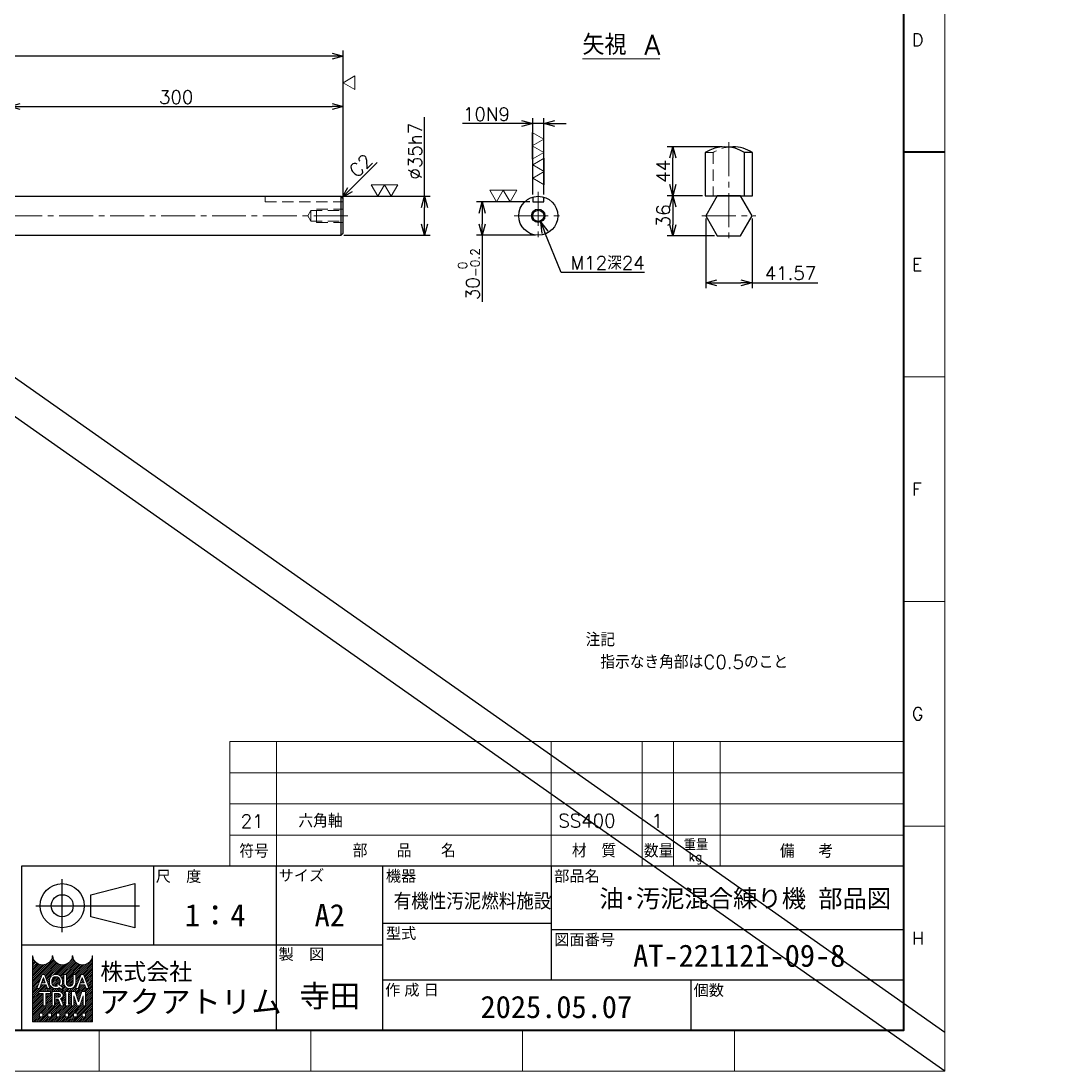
# Model space of a CAD drawing. Header units: millimetres. Extents: x 0 to 4931, y -34 to 1655.
# Drawn here: x 1523 to 2465, y 0 to 943 of the extents above; entities that cross this region are included whole.
import ezdxf
from ezdxf import colors
from ezdxf.entities.mleader import LeaderData, LeaderLine
from ezdxf.enums import TextEntityAlignment as Align
from ezdxf.math import Vec2, Vec3

# ---------------------------------------------------------------- set-up
doc = ezdxf.new("R2010")
doc.units = ezdxf.units.MM
doc.header["$LTSCALE"] = 1.6
doc.header["$PDMODE"] = 99
doc.header["$PDSIZE"] = 1
doc.linetypes.add('CENTER2', pattern=[28.575000000000003, 19.05, -3.175, 3.175, -3.175])
doc.linetypes.add('HIDDEN', pattern=[9.524999999999999, 6.35, -3.175])
for name, color, linetype, lineweight in [('04_HIDDEN', 2, 'HIDDEN', 13), ('05_CENTER', 4, 'CENTER2', 13), ('07_TEXT', 3, 'Continuous', 13), ('08_DIM', 3, 'Continuous', 13), ('90_FRAME', 5, 'Continuous', 35)]:
    doc.layers.add(name, color=color, linetype=linetype, lineweight=lineweight)
doc.layers.add('91_BLANK', color=5, linetype='Continuous', lineweight=0, plot=False)
doc.styles.add('KSS_TXT', font='txt.shx', dxfattribs={"bigfont": 'extfont2.shx'})
doc.styles.add('MS_G', font='MS Gothic.ttf')
doc.styles.get("Standard").update_dxf_attribs({"font": 'txt.shx', "bigfont": 'extfont2.shx'})
doc.styles.add('表題用', font='MS PGothic.ttf')
doc.dimstyles.new('KSS_DIM', dxfattribs={"dimscale": 4, "dimtxt": 3, "dimasz": 2.5, "dimexe": 1.25, "dimexo": 0.625, "dimtad": 1, "dimdsep": 46, "dimtxsty": 'KSS_TXT', "dimblk": 'OPEN30', "dimcen": 0, "dimazin": 2, "dimtfac": 0.75, "dimtmove": 0, "dimatfit": 3, "dimldrblk": 'OPEN30', "dimfxl": 1.25, "dimtolj": 1, "dimarcsym": 0})
doc.dimstyles.new('KSS_DIM$3', dxfattribs={"dimscale": 4, "dimtxt": 3, "dimasz": 2.5, "dimexe": 1.25, "dimexo": 0.625, "dimtad": 1, "dimtih": 1, "dimtoh": 1, "dimdsep": 46, "dimtxsty": 'KSS_TXT', "dimblk": 'OPEN30', "dimcen": 0, "dimazin": 2, "dimtfac": 0.75, "dimtofl": 0, "dimtmove": 0, "dimatfit": 3, "dimldrblk": 'OPEN30', "dimfxl": 1.25, "dimtolj": 1, "dimarcsym": 0})

# ---------------------------------------------------------------- blocks, each defined once
blk = doc.blocks.new('_Open30')
at = {"color": 0, "linetype": 'ByBlock', "lineweight": -2}
for p, q in [((-1, 0.26794919), (0, 0)), ((0, 0), (-1, -0.26794919)), ((0, 0), (-1, 0))]:
    blk.add_line(p, q, dxfattribs=at)
blk = doc.blocks.new('*D146')
at = {"layer": '08_DIM', "color": 0, "lineweight": -2, "transparency": 16777216}
for p, q in [((1885.186672934668, 785.1854242417126), (1885.186672934668, 856.1854242417126)), ((1812.71042214101, 785.1854242417126), (1890.186672934668, 785.1854242417126)), ((1885.186672934668, 760.1854242417162), (1885.186672934668, 775.1854242417126)), ((1812.71042214101, 750.1854242417162), (1890.186672934668, 750.1854242417162))]:
    blk.add_line(p, q, dxfattribs=at)
at = {"layer": 'Defpoints', "color": 0, "transparency": 16777216}
for p in [(1810.21042214101, 785.1854242417126), (1885.186672934668, 785.1854242417126), (1810.21042214101, 750.1854242417162)]:
    blk.add_point(p, dxfattribs=at)
at = {"layer": '08_DIM', "color": 0, "lineweight": -2, "transparency": 16777216, "xscale": 10, "yscale": 10, "zscale": 10}
for p, rotation in [((1885.186672934668, 785.1854242417126), 90), ((1885.186672934668, 750.1854242417162), 270)]:
    blk.add_blockref('_Open30', p, dxfattribs=dict(at, rotation=rotation))
at = {"layer": '08_DIM', "color": 0, "transparency": 16777216, "insert": (1876.686672934667, 825.6854242417129), "char_height": 12, "attachment_point": 5, "rotation": 90, "style": 'KSS_TXT'}
blk.add_mtext('\\A1;%%C35h7', dxfattribs=at)
blk = doc.blocks.new('*D147')
at = {"layer": '08_DIM', "color": 0, "lineweight": -2, "transparency": 16777216}
for p, q in [((1512.210422141017, 788.1854242417035), (1512.210422141017, 870.8030888513285)), ((1812.21042214101, 785.6854242417126), (1812.21042214101, 870.8030888513285)), ((1522.210422141017, 865.8030888513285), (1802.21042214101, 865.8030888513285))]:
    blk.add_line(p, q, dxfattribs=at)
at = {"layer": 'Defpoints', "color": 0, "transparency": 16777216}
for p in [(1812.21042214101, 865.8030888513285), (1512.210422141017, 785.6854242417035), (1812.21042214101, 783.1854242417126)]:
    blk.add_point(p, dxfattribs=at)
at = {"layer": '08_DIM', "color": 0, "lineweight": -2, "transparency": 16777216, "xscale": 10, "yscale": 10, "zscale": 10, "rotation": 180}
blk.add_blockref('_Open30', (1512.210422141017, 865.8030888513285), dxfattribs=at)
at = {"layer": '08_DIM', "color": 0, "lineweight": -2, "transparency": 16777216, "xscale": 10, "yscale": 10, "zscale": 10}
blk.add_blockref('_Open30', (1812.21042214101, 865.8030888513285), dxfattribs=at)
at = {"layer": '08_DIM', "color": 0, "transparency": 16777216, "insert": (1662.210422141014, 874.3030888513285), "char_height": 12, "attachment_point": 5, "style": 'KSS_TXT'}
blk.add_mtext('\\A1;300', dxfattribs=at)
blk = doc.blocks.new('*D149')
at = {"layer": '08_DIM', "color": 0, "lineweight": -2, "transparency": 16777216}
for p, q in [((262.2104221410063, 786.1854242417035), (262.2104221410063, 915.9720594593455)), ((1812.21042214101, 785.6854242417126), (1812.21042214101, 915.9720594593455)), ((1802.21042214101, 910.9720594593455), (272.2104221410063, 910.9720594593455))]:
    blk.add_line(p, q, dxfattribs=at)
at = {"layer": 'Defpoints', "color": 0, "transparency": 16777216}
for p in [(262.2104221410063, 910.9720594593455), (262.2104221410063, 783.6854242417035), (1812.21042214101, 783.1854242417126)]:
    blk.add_point(p, dxfattribs=at)
at = {"layer": '08_DIM', "color": 0, "lineweight": -2, "transparency": 16777216, "xscale": 10, "yscale": 10, "zscale": 10, "rotation": 180}
blk.add_blockref('_Open30', (262.2104221410063, 910.9720594593455), dxfattribs=at)
at = {"layer": '08_DIM', "color": 0, "lineweight": -2, "transparency": 16777216, "xscale": 10, "yscale": 10, "zscale": 10}
blk.add_blockref('_Open30', (1812.21042214101, 910.9720594593455), dxfattribs=at)
at = {"layer": '08_DIM', "color": 0, "transparency": 16777216, "insert": (1037.210422141008, 919.4720594593455), "char_height": 12, "attachment_point": 5, "style": 'KSS_TXT'}
blk.add_mtext('\\A1;1550', dxfattribs=at)
blk = doc.blocks.new('p1ba02')
for p, q in [((-1.499999999999986, 2.598076211353259), (1.500000000000014, 2.598076211353259)), ((1.4210854715202e-14, 0), (-1.499999999999986, 2.598076211353259)), ((1.500000000000014, 2.598076211353259), (1.4210854715202e-14, 0)), ((3.000000000000014, 0), (1.500000000000014, 2.598076211353259)), ((1.500000000000014, 2.598076211353259), (4.500000000000014, 2.598076211353259)), ((4.500000000000014, 2.598076211353259), (3.000000000000014, 0))]:
    blk.add_line(p, q)
blk = doc.blocks.new('*D150')
at = {"layer": '08_DIM', "color": 0, "lineweight": -2, "transparency": 16777216}
blk.add_line((1818.281489952876, 791.2564920535776), (1842.666156891864, 815.6411589925656), dxfattribs=at)
at = {"layer": 'Defpoints', "color": 0, "transparency": 16777216}
for p in [(1856.444222113053, 829.4192242137552), (1856.444222113053, 829.4192242137549), (1811.21042214101, 784.1854242417124)]:
    blk.add_point(p, dxfattribs=at)
at = {"layer": '08_DIM', "color": 0, "lineweight": -2, "transparency": 16777216, "xscale": 10, "yscale": 10, "zscale": 10, "rotation": 225}
blk.add_blockref('_Open30', (1811.21042214101, 784.1854242417121), dxfattribs=at)
at = {"layer": '08_DIM', "color": 0, "transparency": 16777216, "insert": (1827.816914486946, 812.8127318678193), "char_height": 12, "attachment_point": 5, "rotation": 45.000000000000014, "style": 'KSS_TXT'}
blk.add_mtext('\\A1;C2', dxfattribs=at)
blk = doc.blocks.new('*D157')
at = {"layer": '08_DIM', "color": 0, "lineweight": -2, "transparency": 16777216}
for p, q in [((1972.186631299133, 850.4887370016886), (1919.186631299133, 850.4887370016886)), ((1982.186631299133, 786.9559340729596), (1982.186631299133, 855.4887370016886)), ((1992.186631299133, 850.4887370016886), (1982.186631299133, 850.4887370016886)), ((1992.186631299133, 786.9559340729596), (1992.186631299133, 855.4887370016886)), ((2002.186631299133, 850.4887370016886), (2012.186631299133, 850.4887370016886))]:
    blk.add_line(p, q, dxfattribs=at)
at = {"layer": 'Defpoints', "color": 0, "transparency": 16777216}
for p in [(1982.186631299133, 850.4887370016886), (1982.186631299133, 784.4559340729596), (1992.186631299133, 784.4559340729596)]:
    blk.add_point(p, dxfattribs=at)
at = {"layer": '08_DIM', "color": 0, "lineweight": -2, "transparency": 16777216, "xscale": 10, "yscale": 10, "zscale": 10}
blk.add_blockref('_Open30', (1982.186631299133, 850.4887370016886), dxfattribs=at)
at = {"layer": '08_DIM', "color": 0, "lineweight": -2, "transparency": 16777216, "xscale": 10, "yscale": 10, "zscale": 10, "rotation": 180}
blk.add_blockref('_Open30', (1992.186631299133, 850.4887370016886), dxfattribs=at)
at = {"layer": '08_DIM', "color": 0, "transparency": 16777216, "insert": (1940.686631299133, 858.9887370016886), "char_height": 12, "attachment_point": 5, "style": 'KSS_TXT'}
blk.add_mtext('\\A1;10N9', dxfattribs=at)
blk = doc.blocks.new('*D158')
at = {"layer": '08_DIM', "color": 0, "lineweight": -2, "transparency": 16777216}
for p, q in [((1979.686631299133, 780.1854242417112), (1931.71512928475, 780.1854242417112)), ((1936.71512928475, 770.1854242417112), (1936.71512928475, 760.1854242417112)), ((1984.686631299101, 750.1854242417112), (1931.71512928475, 750.1854242417112)), ((1936.71512928475, 750.1854242417112), (1936.71512928475, 690.5187575750446))]:
    blk.add_line(p, q, dxfattribs=at)
at = {"layer": 'Defpoints', "color": 0, "transparency": 16777216}
for p in [(1982.186631299133, 780.1854242417112), (1936.71512928475, 750.1854242417112), (1987.186631299101, 750.1854242417112)]:
    blk.add_point(p, dxfattribs=at)
at = {"layer": '08_DIM', "color": 0, "lineweight": -2, "transparency": 16777216, "xscale": 10, "yscale": 10, "zscale": 10}
for p, rotation in [((1936.71512928475, 780.1854242417112), 90), ((1936.71512928475, 750.1854242417112), 270)]:
    blk.add_blockref('_Open30', p, dxfattribs=dict(at, rotation=rotation))
at = {"layer": '08_DIM', "color": 0, "transparency": 16777216, "insert": (1924.881795951417, 715.3520909083782), "char_height": 12, "attachment_point": 5, "rotation": 90, "style": 'KSS_TXT'}
blk.add_mtext('30{\\H8.000000;\\S 0^ -0.2;}', dxfattribs=at)
blk = doc.blocks.new('*D159')
at = {"layer": '08_DIM', "color": 0, "lineweight": -2, "transparency": 16777216}
for p, q in [((2007.715457490588, 716.8596136884), (1993.178797505358, 752.8498607486389)), ((2082.615457490588, 716.8596136884), (2007.715457490588, 716.8596136884))]:
    blk.add_line(p, q, dxfattribs=at)
at = {"layer": 'Defpoints', "color": 0, "transparency": 16777216}
for p in [(1984.939568971799, 773.248760551613), (1989.433693626468, 762.1220879318088)]:
    blk.add_point(p, dxfattribs=at)
at = {"layer": '08_DIM', "color": 0, "lineweight": -2, "transparency": 16777216, "xscale": 10, "yscale": 10, "zscale": 10, "rotation": 111.9940550570426}
blk.add_blockref('_Open30', (1989.433693626468, 762.1220879318088), dxfattribs=at)
at = {"layer": '08_DIM', "color": 0, "transparency": 16777216, "insert": (2049.415457490588, 725.3596136883998), "char_height": 12, "attachment_point": 5, "style": 'KSS_TXT'}
blk.add_mtext('\\A1;M12深24', dxfattribs=at)
blk = doc.blocks.new('*D162')
at = {"layer": '08_DIM', "color": 0, "lineweight": -2, "transparency": 16777216}
for p, q in [((2134.563083068766, 785.6854242417216), (2102.920010883447, 785.6854242417216)), ((2107.920010883447, 775.6854242417216), (2107.920010883447, 759.685424241718)), ((2145.383981658932, 749.685424241718), (2102.920010883447, 749.685424241718))]:
    blk.add_line(p, q, dxfattribs=at)
at = {"layer": 'Defpoints', "color": 0, "transparency": 16777216}
for p in [(2137.063083068766, 785.6854242417216), (2107.920010883447, 749.685424241718), (2147.883981658932, 749.685424241718)]:
    blk.add_point(p, dxfattribs=at)
at = {"layer": '08_DIM', "color": 0, "lineweight": -2, "transparency": 16777216, "xscale": 10, "yscale": 10, "zscale": 10}
for p, rotation in [((2107.920010883447, 785.6854242417216), 90), ((2107.920010883447, 749.685424241718), 270)]:
    blk.add_blockref('_Open30', p, dxfattribs=dict(at, rotation=rotation))
at = {"layer": '08_DIM', "color": 0, "transparency": 16777216, "insert": (2099.420010883447, 767.6854242417202), "char_height": 12, "attachment_point": 5, "rotation": 90, "style": 'KSS_TXT'}
blk.add_mtext('\\A1;36', dxfattribs=at)
blk = doc.blocks.new('*D163')
at = {"layer": '08_DIM', "color": 0, "lineweight": -2, "transparency": 16777216}
for p, q in [((2152.240752598431, 829.6854242417191), (2102.920010883447, 829.6854242417191)), ((2107.920010883447, 795.6854242417216), (2107.920010883447, 819.6854242417191)), ((2134.563083068766, 785.6854242417216), (2102.920010883447, 785.6854242417216))]:
    blk.add_line(p, q, dxfattribs=at)
at = {"layer": 'Defpoints', "color": 0, "transparency": 16777216}
for p in [(2107.920010883447, 829.6854242417191), (2154.740752598431, 829.6854242417191), (2137.063083068766, 785.6854242417216)]:
    blk.add_point(p, dxfattribs=at)
at = {"layer": '08_DIM', "color": 0, "lineweight": -2, "transparency": 16777216, "xscale": 10, "yscale": 10, "zscale": 10}
for p, rotation in [((2107.920010883447, 829.6854242417191), 90), ((2107.920010883447, 785.6854242417216), 270)]:
    blk.add_blockref('_Open30', p, dxfattribs=dict(at, rotation=rotation))
at = {"layer": '08_DIM', "color": 0, "transparency": 16777216, "insert": (2099.420010883447, 807.6854242417207), "char_height": 12, "attachment_point": 5, "rotation": 90, "style": 'KSS_TXT'}
blk.add_mtext('\\A1;44', dxfattribs=at)
blk = doc.blocks.new('*D164')
at = {"layer": '08_DIM', "color": 0, "lineweight": -2, "transparency": 16777216}
for p, q in [((2137.491676813515, 765.185424241718), (2137.491676813515, 702.662408474489)), ((2179.06089619518, 765.185424241718), (2179.06089619518, 702.662408474489)), ((2147.491676813515, 707.662408474489), (2169.06089619518, 707.662408474489)), ((2179.06089619518, 707.662408474489), (2238.06089619518, 707.662408474489))]:
    blk.add_line(p, q, dxfattribs=at)
at = {"layer": 'Defpoints', "color": 0, "transparency": 16777216}
for p in [(2137.491676813515, 767.685424241718), (2179.06089619518, 767.685424241718), (2179.06089619518, 707.662408474489)]:
    blk.add_point(p, dxfattribs=at)
at = {"layer": '08_DIM', "color": 0, "lineweight": -2, "transparency": 16777216, "xscale": 10, "yscale": 10, "zscale": 10, "rotation": 180}
blk.add_blockref('_Open30', (2137.491676813515, 707.662408474489), dxfattribs=at)
at = {"layer": '08_DIM', "color": 0, "lineweight": -2, "transparency": 16777216, "xscale": 10, "yscale": 10, "zscale": 10}
blk.add_blockref('_Open30', (2179.06089619518, 707.662408474489), dxfattribs=at)
at = {"layer": '08_DIM', "color": 0, "transparency": 16777216, "insert": (2213.56089619518, 716.162408474489), "char_height": 12, "attachment_point": 5, "style": 'KSS_TXT'}
blk.add_mtext('\\A1;41.57', dxfattribs=at)
blk = doc.blocks.new('p1ba01')
for p, q in [((0, 0), (-1.5, 2.598076211353259)), ((-1.5, 2.598076211353259), (1.5, 2.598076211353259)), ((1.5, 2.598076211353259), (0, 0))]:
    blk.add_line(p, q)
blk = doc.blocks.new('AM_BALLOON1')
at = {"transparency": 16777216}
blk.add_circle((0, 0), 5, dxfattribs=at)
blk.add_attdef('B_NUMBER', text='', height=3, dxfattribs=at).set_placement((0, 0), align=Align.MIDDLE_CENTER)
blk = doc.blocks.new('_OPEN')
at = {"color": 0, "linetype": 'ByBlock'}
for p, q in [((-1, 0.1666666666666666), (0, 0)), ((0, 0), (-1, -0.1666666666666666)), ((0, 0), (-1, 0))]:
    blk.add_line(p, q, dxfattribs=at)

msp = doc.modelspace()

# ---------------------------------------------------------------- hatches: boundary and pattern name
at = {"layer": '90_FRAME', "lineweight": 5}
h = msp.add_hatch(dxfattribs=at)
h.set_pattern_fill('_USER', color=4, scale=1.2, angle=45, pattern_type=0)
h.set_pattern_definition([(45, (-945.6771580300181, -14.96861364743239), (-0.8485281374238569, 0.848528137423857), [])])
edge = h.paths.add_edge_path()
edge.add_arc((1587.106851105426, 103.0756889406746), 0.2561589359989652, 90, 180)
edge.add_ellipse((1578.141288345462, 103.0756889406746), major_axis=(-8.709403823964816, 0), ratio=0.8823529411764706, start_angle=360, end_angle=540, ccw=False)
edge.add_arc((1569.175725585498, 103.0756889406746), 0.2561589359989652, 3.187317984128255, 180.0000000000261)
edge.add_ellipse((1560.210162825533, 103.0756889406746), major_axis=(-8.709403823964816, 0), ratio=0.8823529411764706, start_angle=360, end_angle=540, ccw=False)
edge.add_arc((1551.244600065569, 103.0756889406746), 0.2561589359989652, 3.187317984128255, 180)
edge.add_ellipse((1542.279037305605, 103.0756889406746), major_axis=(-8.709403823964816, 0), ratio=0.8823529411764706, start_angle=360, end_angle=540, ccw=False)
edge.add_arc((1533.313474545641, 103.0756889406746), 0.2561589359989652, 3.187317984128255, 90)
edge.add_line((1533.313474545641, 103.3318478766758), (1533.313474545641, 44.15913366091428))
edge.add_line((1533.313474545641, 44.15913366091246), (1587.106851105424, 44.15913366091246))
edge.add_line((1587.106851105426, 44.15913366091246), (1587.106851105426, 103.3318478766722))
h.paths.add_polyline_path([(1541.987718313027, 86.72910592718273), (1544.1115856863, 86.72910592718273), (1548.941307527639, 73.98263727187242), (1548.941307527639, 73.92115912723403), (1546.641970452547, 73.92115912723403), (1545.439607969325, 77.29778354664433), (1540.710927817199, 77.29778354664433), (1541.404155285403, 79.24459146023565), (1544.746380501125, 79.24459146023565), (1543.049651999663, 84.00955624507134), (1539.457333546783, 73.92115912723403), (1537.157996471688, 73.92115912723403), (1537.157996471688, 73.98263727187242)], flags=16)
edge = h.paths.add_edge_path(flags=16)
edge.add_ellipse((1554.286678030083, 81.09360933520458), major_axis=(-5.8916555279762, 0), ratio=0.9565217391304346, start_angle=180, end_angle=360, ccw=False)
edge.add_line((1560.178333558059, 81.09360933520458), (1560.178333558059, 79.55665571921037))
edge.add_ellipse((1554.286678030083, 79.55665571921037), major_axis=(-5.8916555279762, 0), ratio=0.9565217391304346, start_angle=142.1052553177129, end_angle=180, ccw=False)
edge.add_line((1558.936021579444, 76.09526146155787), (1557.285296600079, 77.4554772650825))
edge.add_ellipse((1554.286678030083, 79.70737472682578), major_axis=(3.75679118758396, 0), ratio=0.9950358206786509, start_angle=-37.0427632869818, end_angle=0)
edge.add_line((1558.043464501574, 79.70722960958102), (1558.043464501574, 80.94289032758917))
edge.add_ellipse((1554.286678030083, 80.94289032758917), major_axis=(3.75678647149081, 0), ratio=0.9947182625257321, start_angle=360, end_angle=540)
edge.add_line((1550.529891558592, 80.94289032758917), (1550.529891558592, 79.70724298545775))
edge.add_ellipse((1554.286678030083, 79.70737472682578), major_axis=(3.75679118758396, 0), ratio=0.9950358206786509, start_angle=-180, end_angle=-65.75794872216291)
edge.add_line((1555.829187784792, 76.29886595284898), (1554.783233280467, 77.31683014038919))
edge.add_line((1554.783233280465, 77.31683014038737), (1555.917878471079, 78.52166531088534))
edge.add_line((1555.917878471079, 78.52166531088716), (1560.662102406963, 74.61237184667317))
edge.add_line((1560.662102406961, 74.61237184667135), (1559.17957633999, 73.03813563481873))
edge.add_line((1559.179576339993, 73.03813563482055), (1557.398624999427, 74.77142773973338))
edge.add_ellipse((1554.286678030083, 79.55665571921037), major_axis=(-5.8916555279762, 0), ratio=0.9565217391304346, start_angle=0, end_angle=121.88362473889401, ccw=False)
edge.add_line((1548.395022502107, 79.55665571921037), (1548.395022502107, 81.09360933520458))
h.paths.add_polyline_path([(1549.322272314501, 71.3595697672443), (1549.322272314501, 69.56645721525075), (1545.479888274516, 69.56645721525075, 0.4142135623730951), (1545.223729338515, 69.31029827925141), (1545.223729338515, 58.5516229672956), (1542.918298914527, 58.5516229672956), (1542.918298914527, 69.31029827925141, 0.4142135623730951), (1542.662139978529, 69.56645721525075), (1538.819755938545, 69.56645721525075), (1538.819755938545, 71.3595697672443)], flags=16)
edge = h.paths.add_edge_path(flags=16)
edge.add_line((1550.782336630131, 71.3595697672443), (1556.673992158107, 71.3595697672443))
edge.add_ellipse((1556.673992158103, 67.99033192354347), major_axis=(-4.134945875879031, 7.595772347314229e-16), ratio=0.8148203011203055, start_angle=111.38697473498539, end_angle=270, ccw=False)
edge.add_arc((1557.308096793895, 63.42427632530399), 1.674818033710892, 22.272952259934925, 58.5531130129101, ccw=False)
edge.add_line((1558.85795455382, 64.05906477040827), (1561.06509696998, 58.65408654169534))
edge.add_line((1561.065096969982, 58.65408654169534), (1561.065096969982, 58.5516229672956))
edge.add_line((1561.065096969982, 58.5516229672956), (1558.580355290793, 58.5516229672956))
edge.add_line((1558.580355290793, 58.5516229672956), (1556.630490053464, 63.97910444256723))
edge.add_arc((1555.679984732655, 63.59645833584892), 1.02463574399587, 21.92829786654815, 90)
edge.add_line((1555.679984732655, 64.62109407984263), (1553.164614734919, 64.62109407984263))
edge.add_line((1553.164614734917, 64.62109407984263), (1553.164614734917, 66.41420663183618))
edge.add_line((1553.164614734917, 66.41420663183618), (1556.981382881301, 66.41420663183618))
edge.add_arc((1556.926424426744, 67.99033192354347), 1.577083183248922, 271.9970571044071, 448.0029428955929)
edge.add_line((1556.981382881306, 69.56645721525075), (1553.087767054122, 69.56645721525075))
edge.add_line((1553.08776705412, 69.56645721525075), (1553.08776705412, 58.5516229672956))
edge.add_line((1553.08776705412, 58.5516229672956), (1550.782336630129, 58.5516229672956))
edge.add_line((1550.782336630131, 58.5516229672956), (1550.782336630131, 71.3595697672443))
h.paths.add_polyline_path([(1561.362454897633, 86.72910592718273), (1563.667885321626, 86.72910592718273), (1563.667885321626, 79.55665571921037, 0.175030561155744), (1564.684904958587, 76.62111705864646, 0.2571496110314638), (1568.798680148641, 76.62111705864646, 0.1750305611562702), (1569.815699785599, 79.55665571921946), (1569.815699785599, 86.72910592718273), (1572.121130209591, 86.72910592718273), (1572.121130209591, 79.09325813684137, -0.3793912406243967), (1567.12603095761, 73.92115912723403), (1566.35755414961, 73.92115912723403, -0.3793912406243716), (1561.362454897633, 79.09325813684137)], flags=16)
h.paths.add_polyline_path([(1563.007672923854, 71.3595697672443), (1565.825421219845, 71.3595697672443), (1565.825421219845, 69.56645721525075, 0.4142135623730951), (1565.569262283847, 69.31029827925141), (1565.569262283847, 60.60089445528666, 0.4142135623730951), (1565.825421219845, 60.34473551928915), (1565.825421219845, 58.5516229672956), (1563.007672923854, 58.5516229672956), (1563.007672923854, 60.34473551928915, 0.4142135623730951), (1563.263831859855, 60.60089445528666), (1563.263831859855, 69.31029827925141, 0.4142135623730951), (1563.007672923854, 69.56645721525075)], flags=16)
h.paths.add_polyline_path([(1568.133347768792, 71.3595697672443), (1571.478678283533, 71.3595697672443), (1574.537321168766, 62.05736025438256), (1577.595964053999, 71.3595697672443), (1580.943417472809, 71.3595697672443), (1580.943417472809, 58.5516229672956), (1578.63798704882, 58.5516229672956), (1578.63798704882, 67.51718572725969), (1575.690036380762, 58.5516229672956), (1573.384605956773, 58.5516229672956), (1570.436655288712, 67.51718572725969), (1570.438778192784, 58.5516229672956), (1568.133347768792, 58.5516229672956)], flags=16)
h.paths.add_polyline_path([(1576.821057836765, 86.72910592718273), (1578.944925210039, 86.72910592718273), (1583.774647051378, 73.98263727187242), (1583.774647051378, 73.92115912723403), (1581.475309976282, 73.92115912723403), (1580.272947493064, 77.29778354664433), (1575.544267340938, 77.29778354664433), (1576.237494809139, 79.24459146023565), (1579.579720024864, 79.24459146023565), (1577.882991523402, 84.00955624507134), (1574.290673070518, 73.92115912723403), (1571.991335995423, 73.92115912723403), (1571.991335995423, 73.98263727187242)], flags=16)
h.paths.add_polyline_path([(1539.461289009618, 51.84390174088168), (1542.535196241603, 51.84390174088168), (1542.535196241603, 48.76999450889508), (1539.461289009618, 48.76999450889508)], flags=16)
h.paths.add_polyline_path([(1547.146057089587, 51.84390174088168), (1550.219964321572, 51.84390174088168), (1550.219964321572, 48.76999450889508), (1547.146057089587, 48.76999450889508)], flags=16)
h.paths.add_polyline_path([(1554.830825169556, 51.84390174088168), (1557.904732401541, 51.84390174088168), (1557.904732401541, 48.76999450889508), (1554.830825169556, 48.76999450889508)], flags=16)
h.paths.add_polyline_path([(1562.515593249526, 51.84390174088168), (1565.58950048151, 51.84390174088168), (1565.58950048151, 48.76999450889508), (1562.515593249526, 48.76999450889508)], flags=16)
h.paths.add_polyline_path([(1570.200361329495, 51.84390174088168), (1573.27426856148, 51.84390174088168), (1573.27426856148, 48.76999450889508), (1570.200361329495, 48.76999450889508)], flags=16)
h.paths.add_polyline_path([(1577.885129409464, 51.84390174088168), (1580.959036641449, 51.84390174088168), (1580.959036641449, 48.76999450889508), (1577.885129409464, 48.76999450889508)], flags=16)

# ---------------------------------------------------------------- linework, layer by layer
for p, q in [((-8.093381893559126e-07, 1655.492231894922), (2352.090441588782, -1.126752522395691e-07)), ((49.7273031865868, 1655.492231894922), (2352.090441588782, 34.99999988732475))]:
    msp.add_line(p, q)
at = {"color": 0}
for p, q in [((2154.740752598431, 829.685424241718), (2161.811820410294, 829.685424241718)), ((2137.063083068766, 824.4216560521127), (2137.063083068766, 785.6854242417216)), ((2179.489489939959, 824.4216560521127), (2172.418422128096, 824.4216560521127)), ((2172.418422128096, 785.6854242417216), (2172.418422128096, 824.4216560521127)), ((2179.489489939959, 785.6854242417216), (2179.489489939959, 824.4216560521127)), ((1512.21042214101, 785.1854242417126), (1810.21042214101, 785.1854242417126)), ((1812.21042214101, 783.1854242417126), (1810.21042214101, 785.1854242417126)), ((1810.21042214101, 750.1854242417162), (1810.21042214101, 785.1854242417126)), ((1812.21042214101, 752.1854242417171), (1812.21042214101, 783.1854242417126)), ((1982.186631299133, 784.455934072962), (1982.186631299133, 780.1854242417112)), ((1992.186631299133, 780.1854242417112), (1992.186631299133, 784.455934072962)), ((2137.063083068766, 785.6854242417216), (2179.489489939959, 785.6854242417216)), ((1982.186631299133, 780.1854242417112), (1992.186631299133, 780.1854242417112)), ((1512.21042214101, 750.1854242417162), (1810.21042214101, 750.1854242417171)), ((1812.21042214101, 752.1854242417171), (1810.21042214101, 750.1854242417171))]:
    msp.add_line(p, q, dxfattribs=at)
msp.add_lwpolyline([(2147.883981658932, 785.685424241718), (2137.491676813515, 767.685424241718), (2147.883981658932, 749.685424241718), (2168.668591349764, 749.6854242417107), (2179.06089619518, 767.685424241718), (2168.668591349764, 785.685424241718), (2147.883981658932, 785.685424241718)], dxfattribs=at)
for radius in [17.5, 6, 5]:
    msp.add_circle((1987.186631299133, 767.6854242417112), radius, dxfattribs=at)
for centre, end in [((2154.740752598431, 797.36948219228), 123.1632414983701), ((2161.811820410298, 797.3694821922763), 90)]:
    msp.add_arc(centre, 32.31594204943919, 56.83675850162993, end, dxfattribs=at)
at = {"layer": '04_HIDDEN'}
for p, q in [((2137.063083068766, 824.4216560521127), (2144.134150880622, 824.4216560521072)), ((2144.134150880629, 824.4216560521127), (2144.134150880629, 785.6854242417216)), ((1742.21042214101, 780.185424241718), (1742.21042214101, 785.1854242417126)), ((1742.21042214101, 780.185424241718), (1812.21042214101, 780.185424241718)), ((1788.210422143178, 773.6854242412614), (1812.210422143156, 773.6854242412614)), ((1788.210422143178, 761.6854242412614), (1788.210422143178, 773.6854242412614)), ((1783.210422143164, 772.4354242412614), (1780.468422143165, 767.6854242412614)), ((1780.468422143165, 767.6854242412614), (1783.210422143164, 762.9354242412614)), ((1783.210422143164, 762.9354242412614), (1783.210422143164, 772.4354242412614)), ((1783.210422143164, 772.4354242412614), (1812.210422143156, 772.4354242412614)), ((1783.210422143164, 762.9354242412614), (1812.210422143156, 762.9354242412614)), ((1788.210422143178, 761.6854242412614), (1812.210422143156, 761.6854242412614))]:
    msp.add_line(p, q, dxfattribs=at)
msp.add_arc((2161.811820410298, 797.3694821922763), 32.31594204943919, 90, 123.1632414983701, dxfattribs=at)
at = {"layer": '05_CENTER'}
for p, q in [((2158.276286504348, 833.8458453757762), (2158.276286504348, 746.1854242417144)), ((1987.186631299101, 789.1854242417144), (1987.186631299101, 746.1854242417144)), ((1816.294100285266, 767.6854242417144), (252.2104221410173, 767.6854242417144)), ((1965.686631299101, 767.6854242417144), (2008.686631299101, 767.6854242417144)), ((2133.982481231447, 767.6854242417144), (2182.570091777248, 767.6854242417144))]:
    msp.add_line(p, q, dxfattribs=at)
at = {"layer": '90_FRAME'}
msp.add_line((2352.09044159269, 824.8238254705849), (2315.278564449982, 824.8238254705849), dxfattribs=at)
at = {"layer": '90_FRAME', "color": 4, "lineweight": 13}
for p, q in [((2352.09044159269, 623.1917238664003), (2315.278564449982, 623.1917238664003)), ((2352.09044159269, 421.5596222622155), (2315.278564449982, 421.5596222622155)), ((1710.392832310299, 295.7330074731734), (2315.278541343749, 295.7330074731734)), ((1710.392855416532, 295.7330074731734), (1710.392855416532, 183.73301048167)), ((1752.39285016654, 295.7330074731734), (1752.39285016654, 183.73301048167)), ((1998.754738177653, 295.7330074731734), (1998.754738177653, 183.73301048167)), ((2080.53119313558, 295.7330074731734), (2080.531193135595, 183.73301048167)), ((2108.531189635581, 295.7330074731734), (2108.531189635597, 183.73301048167)), ((2150.531184385591, 295.7330074731734), (2150.531184385591, 183.73301048167)), ((1710.392832310299, 267.733005978039), (2315.278541343749, 267.733005978039)), ((1710.392832310299, 239.7330074731734), (2315.278541343749, 239.7330074731734)), ((2352.09044159269, 219.9275206580308), (2315.278564449982, 219.9275206580308)), ((1710.392832310299, 211.7330074731733), (2315.278541343749, 211.7330074731733)), ((1592.982204280308, -1.126752522395691e-07), (1592.982204280308, 36.64729619654992)), ((1783.073074479541, -1.126752522395691e-07), (1783.073074479541, 36.64729619654992)), ((1973.163944678774, -1.126752522395691e-07), (1973.163944678774, 36.64729619654992)), ((2163.254814878007, -1.126752522395691e-07), (2163.254814878007, 36.64729619654992))]:
    msp.add_line(p, q, dxfattribs=at)
at = {"layer": '90_FRAME', "color": 0, "lineweight": 25}
for p, q in [((1642.078564452699, 113.0187247676675), (1642.078564452699, 183.73301048167)), ((1752.39285016654, 36.64729619654992), (1752.39285016654, 183.73301048167)), ((1847.707135880381, 36.64729619654992), (1847.707135880381, 183.73301048167)), ((1998.754738177653, 183.73301048167), (1998.754738177653, 81.90443905350895)), ((1559.908564453032, 124.6158676247667), (1559.908564453032, 172.1358676245744)), ((1536.148564453128, 148.3758676246669), (1629.208564452751, 148.3758676246669)), ((1847.707135880381, 132.8187247675904), (1998.754738177653, 132.8187247675904)), ((1998.754738177653, 127.161581910468), (2315.278564449982, 127.161581910468)), ((1847.707135880381, 113.0187247676675), (1523.27856445318, 113.0187247676675)), ((1847.707135880381, 81.90443905350895), (2315.278564449982, 81.90443905350895)), ((2124.249993022139, 81.90443905350895), (2124.249993022139, 36.64729619654992))]:
    msp.add_line(p, q, dxfattribs=at)
at = {"layer": '90_FRAME', "color": 4, "lineweight": 5}
for p, q in [((1533.313474545641, 44.15913366091246), (1533.313474545641, 103.3318478766758)), ((1587.106851105426, 103.3318478766758), (1587.106851105426, 44.15913366091246)), ((1537.157996471688, 73.98263727187242), (1541.987718313027, 86.72910592718273)), ((1541.987718313027, 86.72910592718273), (1544.1115856863, 86.72910592718273)), ((1548.941307527639, 73.98263727187242), (1544.1115856863, 86.72910592718273)), ((1561.362454897633, 79.09325813684137), (1561.362454897633, 86.72910592718273)), ((1563.667885321626, 86.72910592718273), (1561.362454897633, 86.72910592718273)), ((1563.667885321626, 79.55665571921037), (1563.667885321626, 86.72910592718273)), ((1569.815699785599, 79.55665571921037), (1569.815699785599, 86.72910592718273)), ((1569.815699785599, 86.72910592718273), (1572.121130209591, 86.72910592718273)), ((1571.991335995423, 73.98263727187242), (1576.821057836765, 86.72910592718273)), ((1572.121130209591, 79.09325813684137), (1572.121130209591, 86.72910592718273)), ((1576.821057836765, 86.72910592718273), (1578.944925210039, 86.72910592718273)), ((1583.774647051378, 73.98263727187242), (1578.944925210039, 86.72910592718273)), ((1539.457333546783, 73.92115912723403), (1543.049651999663, 84.00955624507134)), ((1540.710927817199, 77.29778354664433), (1541.404155285403, 79.24459146023565)), ((1540.710927817199, 77.29778354664433), (1545.439607969325, 77.29778354664433)), ((1541.404155285403, 79.24459146023565), (1544.746380501125, 79.24459146023565)), ((1544.746380501125, 79.24459146023565), (1543.049651999663, 84.00955624507134)), ((1546.641970452547, 73.92115912723403), (1545.439607969325, 77.29778354664433)), ((1548.395022502107, 81.09360933520458), (1548.395022502107, 79.55665571921037)), ((1550.529891558592, 80.94289032758917), (1550.529891558592, 79.71332743479417)), ((1554.783233280465, 77.31683014038737), (1555.917878471079, 78.52166531088716)), ((1554.783233280465, 77.31683014038737), (1555.829187784792, 76.29886595284898)), ((1555.917878471079, 78.52166531088716), (1560.662102406961, 74.61237184667135)), ((1557.285296600079, 77.4554772650825), (1558.936021579444, 76.09526146155787)), ((1558.043464501574, 80.94289032758917), (1558.043464501574, 79.71332743479417)), ((1560.178333558059, 81.09360933520458), (1560.178333558059, 79.55665571921037)), ((1574.290673070518, 73.92115912723403), (1577.882991523402, 84.00955624507134)), ((1575.544267340938, 77.29778354664433), (1576.237494809139, 79.24459146023565)), ((1575.544267340938, 77.29778354664433), (1580.272947493064, 77.29778354664433)), ((1576.237494809139, 79.24459146023565), (1579.579720024864, 79.24459146023565)), ((1579.579720024864, 79.24459146023565), (1577.882991523402, 84.00955624507134)), ((1581.475309976282, 73.92115912723403), (1580.272947493064, 77.29778354664433)), ((1537.157996471688, 73.92115912723403), (1537.157996471688, 73.98263727187242)), ((1537.157996471688, 73.98263727187242), (1537.157996471688, 73.98263727187242)), ((1537.157996471688, 73.92115912723403), (1537.157996471688, 73.98263727187242)), ((1537.157996471688, 73.92115912723403), (1539.457333546783, 73.92115912723403)), ((1538.819755938545, 71.3595697672443), (1549.322272314501, 71.3595697672443)), ((1538.819755938545, 71.3595697672443), (1538.819755938545, 69.56645721525075)), ((1538.819755938545, 69.56645721525075), (1542.662139978529, 69.56645721525075)), ((1542.918298914527, 58.5516229672956), (1542.918298914527, 69.31029827925141)), ((1545.223729338515, 58.5516229672956), (1545.223729338515, 69.31029827925141)), ((1545.479888274516, 69.56645721525075), (1549.322272314501, 69.56645721525075)), ((1548.941307527639, 73.92115912723403), (1546.641970452547, 73.92115912723403)), ((1548.941307527639, 73.92115912723403), (1548.941307527639, 73.98263727187242)), ((1549.322272314501, 71.3595697672443), (1549.322272314501, 69.56645721525075)), ((1550.782336630131, 71.3595697672443), (1550.782336630131, 58.5516229672956)), ((1550.782336630131, 71.3595697672443), (1556.673992158103, 71.3595697672443)), ((1553.08776705412, 58.5516229672956), (1553.08776705412, 69.56645721525075)), ((1553.08776705412, 69.56645721525075), (1556.981382881306, 69.56645721525075)), ((1553.164614734917, 64.62109407984263), (1553.164614734917, 66.41420663183618)), ((1553.164614734917, 66.41420663183618), (1556.981382881306, 66.41420663183618)), ((1557.398624999427, 74.77142773973338), (1559.179576339993, 73.03813563482055)), ((1559.179576339993, 73.03813563482055), (1560.662102406961, 74.61237184667135)), ((1563.007672923854, 71.3595697672443), (1565.825421219845, 71.3595697672443)), ((1563.007672923854, 71.3595697672443), (1563.007672923854, 69.56645721525075)), ((1563.263831859855, 60.60089445528666), (1563.263831859855, 69.31029827925141)), ((1565.569262283847, 60.60089445528666), (1565.569262283847, 69.31029827925141)), ((1565.825421219845, 71.3595697672443), (1565.825421219845, 69.56645721525075)), ((1567.12603095761, 73.92115912723403), (1566.357554149614, 73.92115912723403)), ((1568.133347768792, 71.3595697672443), (1568.133347768792, 58.5516229672956)), ((1568.133347768792, 71.3595697672443), (1571.478678283533, 71.3595697672443)), ((1570.438778192784, 58.5516229672956), (1570.436655288712, 67.51718572725969)), ((1573.384605956773, 58.5516229672956), (1570.436655288712, 67.51718572725969)), ((1574.537321168766, 62.05736025438256), (1571.478678283533, 71.3595697672443)), ((1571.991335995423, 73.92115912723403), (1571.991335995423, 73.98263727187242)), ((1571.991335995423, 73.98263727187242), (1571.991335995423, 73.98263727187242)), ((1571.991335995423, 73.92115912723403), (1571.991335995423, 73.98263727187242)), ((1571.991335995423, 73.92115912723403), (1574.290673070518, 73.92115912723403)), ((1574.537321168766, 62.05736025438256), (1577.595964053999, 71.3595697672443)), ((1575.690036380762, 58.5516229672956), (1578.63798704882, 67.51718572725969)), ((1580.943417472809, 71.3595697672443), (1577.595964053999, 71.3595697672443)), ((1578.63798704882, 67.51718572725969), (1578.63798704882, 58.5516229672956)), ((1580.943417472809, 58.5516229672956), (1580.943417472809, 71.3595697672443)), ((1583.774647051378, 73.92115912723403), (1581.475309976282, 73.92115912723403)), ((1583.774647051378, 73.92115912723403), (1583.774647051378, 73.98263727187242)), ((1542.918298914527, 58.5516229672956), (1545.223729338515, 58.5516229672956)), ((1550.782336630131, 58.5516229672956), (1553.08776705412, 58.5516229672956)), ((1553.164614734917, 64.62109407984263), (1555.679984732655, 64.62109407984263)), ((1556.630490053464, 63.97910444256723), (1558.580355290793, 58.5516229672956)), ((1558.580355290793, 58.5516229672956), (1561.065096969982, 58.5516229672956)), ((1558.85795455382, 64.05906477041009), (1561.065096969982, 58.65408654169534)), ((1561.065096969982, 58.65408654169534), (1561.065096969982, 58.5516229672956)), ((1563.007672923854, 58.5516229672956), (1563.007672923854, 60.34473551928915)), ((1563.007672923854, 58.5516229672956), (1565.825421219845, 58.5516229672956)), ((1565.825421219845, 58.5516229672956), (1565.825421219845, 60.34473551928915)), ((1568.133347768792, 58.5516229672956), (1570.438778192784, 58.5516229672956)), ((1573.384605956773, 58.5516229672956), (1575.690036380762, 58.5516229672956)), ((1578.63798704882, 58.5516229672956), (1580.943417472809, 58.5516229672956)), ((1539.461289009618, 51.84390174088168), (1542.535196241603, 51.84390174088168)), ((1539.461289009618, 51.84390174088168), (1539.461289009618, 48.76999450889508)), ((1542.535196241603, 48.76999450889508), (1539.461289009618, 48.76999450889508)), ((1542.535196241603, 51.84390174088168), (1542.535196241603, 48.76999450889508)), ((1547.146057089587, 51.84390174088168), (1550.219964321572, 51.84390174088168)), ((1547.146057089587, 51.84390174088168), (1547.146057089587, 48.76999450889508)), ((1550.219964321572, 48.76999450889508), (1547.146057089587, 48.76999450889508)), ((1550.219964321572, 51.84390174088168), (1550.219964321572, 48.76999450889508)), ((1554.830825169556, 51.84390174088168), (1557.904732401541, 51.84390174088168)), ((1554.830825169556, 51.84390174088168), (1554.830825169556, 48.76999450889508)), ((1557.904732401541, 48.76999450889508), (1554.830825169556, 48.76999450889508)), ((1557.904732401541, 51.84390174088168), (1557.904732401541, 48.76999450889508)), ((1562.515593249526, 51.84390174088168), (1565.58950048151, 51.84390174088168)), ((1562.515593249526, 51.84390174088168), (1562.515593249526, 48.76999450889508)), ((1565.58950048151, 48.76999450889508), (1562.515593249526, 48.76999450889508)), ((1565.58950048151, 51.84390174088168), (1565.58950048151, 48.76999450889508)), ((1570.200361329495, 51.84390174088168), (1573.27426856148, 51.84390174088168)), ((1570.200361329495, 51.84390174088168), (1570.200361329495, 48.76999450889508)), ((1573.27426856148, 48.76999450889508), (1570.200361329495, 48.76999450889508)), ((1573.27426856148, 51.84390174088168), (1573.27426856148, 48.76999450889508)), ((1580.959036641449, 51.84390174088168), (1577.885129409464, 51.84390174088168)), ((1577.885129409464, 51.84390174088168), (1577.885129409464, 48.76999450889508)), ((1577.885129409464, 48.76999450889508), (1580.959036641449, 48.76999450889508)), ((1580.959036641449, 51.84390174088168), (1580.959036641449, 48.76999450889508)), ((1587.106851105426, 44.15913366091246), (1533.313474545641, 44.15913366091246))]:
    msp.add_line(p, q, dxfattribs=at)
at = {"layer": '90_FRAME'}
msp.add_lwpolyline([(110.3223633137168, 36.64729619654992), (2315.278564449982, 36.6472961965499), (2315.278564449982, 1613.00035474462), (110.3223633137168, 1613.00035474462)], close=True, dxfattribs=at)
at = {"layer": '90_FRAME', "color": 0, "lineweight": 25}
msp.add_lwpolyline([(1523.27856445318, 36.64729619654992), (2315.278564449982, 36.64729619654992), (2315.278564449982, 183.73301048167), (1523.27856445318, 183.73301048167)], close=True, dxfattribs=at)
msp.add_lwpolyline([(1585.648564452931, 158.2758676246283), (1625.24856445277, 168.1758676245898), (1625.24856445277, 128.5758676247513), (1585.648564452931, 138.4758676247091), (1585.648564452931, 158.2758676246283)], dxfattribs=at)
for radius in [19.79999999992, 9.89999999996]:
    msp.add_circle((1559.908564453032, 148.3758676246669), radius, dxfattribs=at)
at = {"layer": '90_FRAME', "color": 4, "lineweight": 5}
for centre, radius, start, end in [((1533.313474545641, 103.0756889406746), 0.2561589359989652, 0, 90), ((1551.244600065569, 103.0756889406746), 0.2561589359989652, 0, 180), ((1551.244600065569, 103.0756889406746), 0.2561589359989652, 0, 90), ((1569.175725585498, 103.0756889406746), 0.2561589359989652, 0, 180), ((1587.106851105426, 103.0756889406746), 0.2561589359989652, 90, 180), ((1566.777598836736, 79.3249569280286), 5.420098542558598, 182.4500309922613, 265.5552572885243), ((1568.240837326434, 79.49701552458629), 4.573340900382642, 179.2527938813868, 218.9645718468802), ((1566.741792553614, 80.35605174844915), 4.263862534800127, 241.1577278083189, 298.8422721916811), ((1566.705986270488, 79.3249569280286), 5.420098542558598, 274.4447427114757, 357.5499690077386), ((1565.242747780791, 79.49701552458629), 4.573340900382127, 321.0354281531198, 0.7472061186132516), ((1542.662139978529, 69.31029827925141), 0.2561589359989652, 0, 90), ((1545.479888274516, 69.31029827925141), 0.2561589359989652, 90, 180), ((1556.926424426744, 67.99033192354347), 1.577083183248922, 271.9970571043541, 88.00294289554164), ((1563.007672923854, 69.31029827925141), 0.2561589359989652, 0, 90), ((1565.825421219845, 69.31029827925141), 0.2561589359989652, 90, 180), ((1555.679984732655, 63.59645833584892), 1.024635743995861, 21.92829786655026, 90), ((1557.308096793895, 63.42427632530399), 1.674818033710921, 22.27295225998095, 58.55311301286324), ((1563.007672923854, 60.60089445528666), 0.2561589359989652, 270, 0), ((1565.825421219845, 60.60089445528666), 0.2561589359989652, 180, 270)]:
    msp.add_arc(centre, radius, start, end, dxfattribs=at)
for centre, major_axis, ratio, start_param, end_param in [((1542.279037305605, 103.0756889406746), (-8.709403823964816, 0), 0.8823529411764706, 6.283185307179586, 9.42477796076938), ((1560.210162825533, 103.0756889406746), (-8.709403823964816, 0), 0.8823529411764706, 6.283185307179586, 9.42477796076938), ((1578.141288345462, 103.0756889406746), (-8.709403823964816, 0), 0.8823529411764706, 6.283185307179586, 9.42477796076938), ((1554.286678030083, 81.09360933520458), (-5.8916555279762, 0), 0.9565217391304346, 3.141592653589793, 6.283185307179586), ((1554.286678030083, 80.94289032758917), (3.75678647149081, 0), 0.9947182625257321, 6.283185307179586, 9.42477796076938), ((1556.673992158103, 67.99033192354347), (-4.134945875879031, 7.595772347314198e-16), 0.8148203011203053, 1.944069452961235, 4.71238898038469)]:
    msp.add_ellipse(centre, major_axis=major_axis, ratio=ratio, start_param=start_param, end_param=end_param, dxfattribs=at)
at = {"layer": '90_FRAME', "color": 4, "lineweight": 5, "extrusion": (0, 0, -1)}
for centre, major_axis, ratio, start_param, end_param in [((1554.286678030083, 79.55665571921037), (-5.8916555279762, 0), 0.9565217391304346, 4.155914751220672, 6.283185307179586), ((1554.286678030083, 79.70737472682578), (3.75679118758396, 0), 0.9950358206786509, 7.430878021738927, 9.42477796076938), ((1554.286678030083, 79.70737472682578), (3.75679118758396, 0), 0.9950358206786509, 6.283185307179586, 6.929703490574296), ((1554.286678030083, 79.55665571921037), (-5.8916555279762, 0), 0.9565217391304346, 3.141592653589793, 3.802980717498315)]:
    msp.add_ellipse(centre, major_axis=major_axis, ratio=ratio, start_param=start_param, end_param=end_param, dxfattribs=at)
at = {"layer": '91_BLANK'}
msp.add_lwpolyline([(-8.093381893559126e-07, -1.126752522395691e-07), (2352.090441588782, -1.126752522395691e-07), (2352.090441588782, 1655.492231894922), (-8.093381893559126e-07, 1655.492231894922)], close=True, dxfattribs=at)

# ---------------------------------------------------------------- block references
at = {"layer": '08_DIM', "xscale": 4, "yscale": 4, "zscale": 4}
for name, p, rotation in [('p1ba01', (1812.21042214101, 887.2049080924362), 270), ('p1ba02', (1992.186631299133, 824.5839639773267), 90), ('p1ba02', (1982.186631299133, 813.3632373116789), 270)]:
    msp.add_blockref(name, p, dxfattribs=dict(at, rotation=rotation))
for p in [(1843.139592182408, 785.1854242417126), (1949.835933105571, 780.1854242417112)]:
    msp.add_blockref('p1ba02', p, dxfattribs=at)

# ---------------------------------------------------------------- texts
at = {"layer": '07_TEXT', "ltscale": 2, "insert": (2029.714107173453, 393.1733537267819), "char_height": 12, "attachment_point": 1}
msp.add_mtext_dynamic_manual_height_columns('注記\\P\u3000指示なき角部はC0.5のこと', width=230.0369059928978, gutter_width=15, heights=[0], dxfattribs=at)
at = {"layer": '08_DIM', "style": 'KSS_TXT'}
msp.add_text('%%u矢視 A', height=18, dxfattribs=at).set_placement((2026.851875822171, 912.17568629))
at = {"layer": '90_FRAME', "color": 0, "lineweight": 13, "style": 'KSS_TXT'}
for s, p in [('D', (2322.596570834807, 925.6398762726774)), ('E', (2322.596570834807, 724.0077746684926)), ('F', (2322.596570834807, 522.3756730643079)), ('G', (2322.596570834807, 320.7435714601232)), ('H', (2322.596570834807, 119.1114698559385))]:
    msp.add_text(s, height=11.36, dxfattribs=at).set_placement(p, align=Align.MIDDLE_LEFT)
at = {"layer": '90_FRAME', "color": 3, "lineweight": 13}
for s, p in [('21', (1730.362552394459, 224.2225110653951)), ('1', (2093.988061482904, 224.4237081041665))]:
    msp.add_text(s, height=12, dxfattribs=at).set_placement(p, align=Align.MIDDLE_CENTER)
for s, height, p in [('六角軸', 12, (1771.900384188519, 218.5312037974351)), ('SS400', 12, (2005.200235209182, 218.6903733152145)), ('重量', 10, (2117.677951013671, 198.1044730768999)), ('符号', 12, (1718.944833794708, 191.3588966888312)), ('部\u3000\u3000品\u3000\u3000名', 12, (1820.673690193665, 191.7944521899446)), ('材\u3000質', 12, (2017.428485883319, 191.6502814394067)), ('数量', 12, (2082.00176158617, 191.5600937276258)), ('備  考', 12, (2204.052921915963, 191.3588966888312)), ('kg', 8, (2122.097810075388, 188.319774887751))]:
    msp.add_text(s, height=height, dxfattribs=at).set_placement(p)
at = {"layer": '90_FRAME', "color": 0, "style": '表題用'}
for s, p in [('尺\u3000度', (1643.872639136156, 174.8761228073034)), ('サイズ', (1754.186924849994, 175.6219381369318)), ('機器', (1850.42545175914, 175.0413698458268)), ('部品名', (2001.47305405642, 175.0413698458268)), ('型式', (1850.42545175914, 123.6270841317472)), ('図面番号', (2001.473054056416, 117.9699412746248)), ('製\u3000図', (1754.18698579567, 104.9076524229329)), ('作 成 日', (1849.735302910103, 72.8325980664211)), ('個数', (2126.624880009673, 72.55603432716254))]:
    msp.add_text(s, height=10, dxfattribs=at).set_placement(p, align=Align.MIDDLE_LEFT)
at = {"layer": '90_FRAME', "color": 0, "style": 'MS_G', "width": 0.9}
msp.add_text('有機性汚泥燃料施設', height=12.8, dxfattribs=at).set_placement((1857.470303139685, 146.3156462927298))
at = {"layer": '90_FRAME', "color": 0, "style": 'MS_G'}
msp.add_text('油･汚泥混合練り機 部品図', height=16, dxfattribs=at).set_placement((2172.987531180216, 146.8897566105871), align=Align.CENTER)
msp.add_text('A2', height=20, dxfattribs=at).set_placement((1800.049993023458, 139.8901533389888), align=Align.MIDDLE)
for s, p in [('AT-221121-09-8', (2072.333951836813, 93.54576660022923)), ('2025.05.07', (1935.378403594538, 47.5107438176579))]:
    msp.add_text(s, height=20, dxfattribs=at).set_placement(p)
at = {"layer": '90_FRAME', "color": 4, "style": 'MS_G'}
msp.add_text('株式会社', height=15.12154285708176, dxfattribs=at).set_placement((1635.345443651633, 89.14390625083144), align=Align.MIDDLE_CENTER)
msp.add_text('アクアトリム', height=20, dxfattribs=at).set_placement((1593.259617288089, 52.21191815118033))
at = {"layer": '90_FRAME', "color": 0, "style": 'MS_G'}
for tag, p in [('1：4', (1697.235707309621, 139.8901533389888)), ('寺田', (1800.049993023458, 67.76158191070846))]:
    msp.add_attdef(tag, text='', height=20, dxfattribs=at).set_placement(p, align=Align.MIDDLE)

# ---------------------------------------------------------------- dimensions: what is measured, and where the dimension line sits
at = {"layer": '08_DIM'}
for base, p1, p2, picture, middle in [((262.2104221410063, 910.9720594593455), (1812.21042214101, 783.1854242417126), (262.2104221410063, 783.6854242417035), '*D149', (1037.210422141008, 919.4720594593455)), ((1812.21042214101, 865.8030888513285), (1512.210422141017, 785.6854242417035), (1812.21042214101, 783.1854242417126), '*D147', (1662.210422141014, 874.3030888513285)), ((2179.06089619518, 707.662408474489), (2137.491676813515, 767.685424241718), (2179.06089619518, 767.685424241718), '*D164', (2213.56089619518, 716.162408474489))]:
    dim = msp.add_linear_dim(base=base, p1=p1, p2=p2, dimstyle='KSS_DIM', dxfattribs=at)
    dim.commit()
    dim.dimension.update_dxf_attribs({"geometry": picture, "text_midpoint": middle})
dim = msp.add_linear_dim(base=(1982.186631299133, 850.4887370016886), p1=(1992.186631299133, 784.4559340729596), p2=(1982.186631299133, 784.4559340729596), text='<>N9', dimstyle='KSS_DIM', dxfattribs=at)
dim.commit()
dim.dimension.update_dxf_attribs({"geometry": '*D157', "text_midpoint": (1940.686631299133, 858.9887370016886)})
dim = msp.add_linear_dim(base=(1885.186672934668, 785.1854242417126), p1=(1810.21042214101, 750.1854242417162), p2=(1810.21042214101, 785.1854242417126), angle=90, text='%%C<>h7', dimstyle='KSS_DIM', dxfattribs=at)
dim.commit()
dim.dimension.update_dxf_attribs({"geometry": '*D146', "text_midpoint": (1876.686672934667, 825.6854242417129)})
for base, p2, picture, middle in [((2107.920010883447, 829.6854242417191), (2154.740752598431, 829.6854242417191), '*D163', (2099.420010883447, 807.6854242417207)), ((2107.920010883447, 749.685424241718), (2147.883981658932, 749.685424241718), '*D162', (2099.420010883447, 767.6854242417202))]:
    dim = msp.add_linear_dim(base=base, p1=(2137.063083068766, 785.6854242417216), p2=p2, angle=90, dimstyle='KSS_DIM', dxfattribs=at)
    dim.commit()
    dim.dimension.update_dxf_attribs({"geometry": picture, "text_midpoint": middle})
dim = msp.add_aligned_dim(p1=(1811.21042214101, 784.1854242417124), p2=(1856.444222113053, 829.4192242137552), distance=-2.41696868604097e-13, text='C2', dimstyle='KSS_DIM', override={"dimse1": 1, "dimse2": 1, "dimsd2": 1}, dxfattribs=at)
dim.commit()
dim.dimension.update_dxf_attribs({"geometry": '*D150', "text_midpoint": (1827.816914486946, 812.8127318678193)})
dim = msp.add_linear_dim(base=(1936.71512928475, 750.1854242417112), p1=(1982.186631299133, 780.1854242417112), p2=(1987.186631299101, 750.1854242417112), angle=90, dimstyle='KSS_DIM', override={"dimpost": '', "dimtol": 1, "dimlim": 0, "dimtp": 0, "dimtm": 0.2, "dimtfac": 0.666666666666667, "dimtdec": 2, "dimtolj": 0, "dimtzin": 8}, dxfattribs=at)
dim.commit()
dim.dimension.update_dxf_attribs({"geometry": '*D158', "text_midpoint": (1924.881795951417, 715.3520909083782)})
dim = msp.add_diameter_dim_2p(p1=(1984.939568971799, 773.248760551613), p2=(1989.433693626468, 762.1220879318088), text='M<>深24', dimstyle='KSS_DIM$3', override={"dimpost": '<>', "dimtix": 1}, dxfattribs=at)
dim.commit()
dim.dimension.update_dxf_attribs({"geometry": '*D159', "text_midpoint": (2049.415457490588, 716.8596136883998), "dimtype": 163})

# ---------------------------------------------------------------- leaders
ml = msp.add_multileader_block('Standard', dxfattribs=at)
ml.set_content('AM_BALLOON1', color=256, scale=5)
ml.set_attribute('B_NUMBER', '20', width=0)
ml.set_leader_properties(color=256, linetype='ByLayer', lineweight=-1)
ml.set_arrow_properties(name='OPEN')
ml.build(insert=Vec2(0, 0))
ml.multileader.update_dxf_attribs({"leader_type": 0, "has_dogleg": 0, "text_right_attachment_type": 6, "dogleg_length": 0, "arrow_head_size": 10, "scale": 2.5, "block_connection_type": 1})
ctx = ml.context
ctx.base_point, ctx.scale, ctx.char_height, ctx.arrow_head_size, ctx.landing_gap_size, ctx.plane_origin = Vec3(2971.912468662476, 1230.096352174204), 2.5, 20, 10, 10, Vec3(2971.912468662476, 1230.096352174204)
ctx.right_attachment, ctx.attachment_type = 6, 1
notes = []
notes.append((ctx, [(0, (0, 0, 0), (0, 0), (1, 0), 1, [])]))
ctx.block.insert = Vec3(2971.912468662476, 1230.096352174204)
for ctx, leaders in notes:
    for number, flags, end, landing, length, lines in leaders:
        leader = LeaderData()
        leader.index, (leader.has_last_leader_line, leader.has_dogleg_vector, leader.attachment_direction) = number, flags
        leader.last_leader_point, leader.dogleg_vector, leader.dogleg_length = Vec3(end), Vec3(landing), length
        for number, points, colour, breaks in lines:
            line = LeaderLine()
            line.index, line.vertices, line.color, line.breaks = number, Vec3.list(points), colors.encode_raw_color(colour), breaks
            leader.lines.append(line)
        ctx.leaders.append(leader)

doc.saveas('drawing.dxf')
